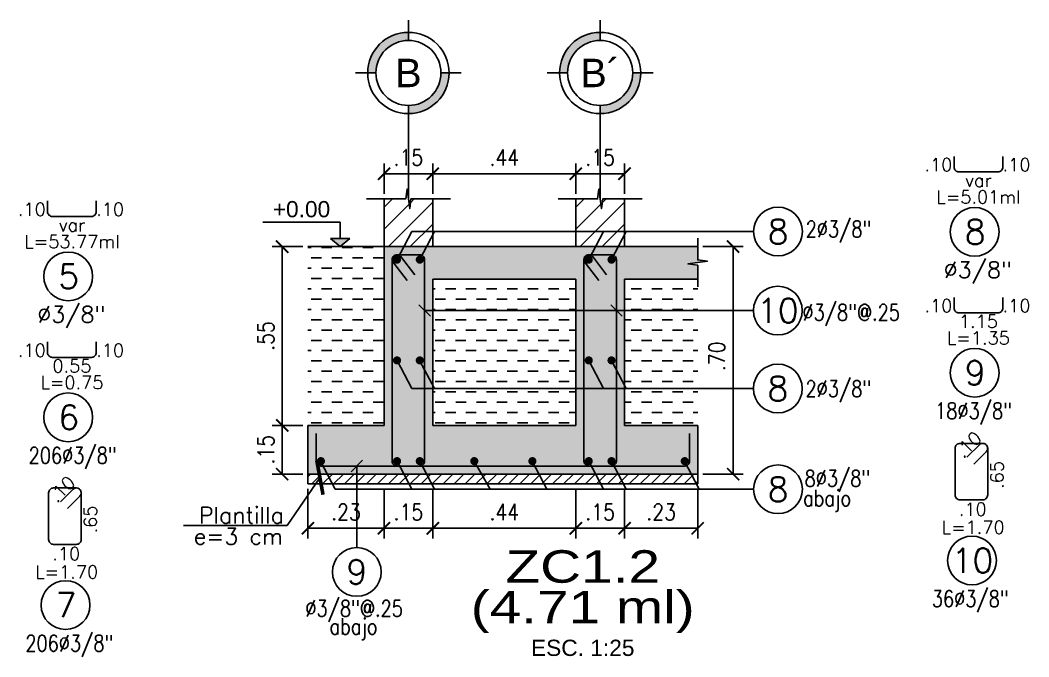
# Model space of a CAD drawing. Header units: millimetres. Extents: x 32 to 57.1, y -1.6 to 19.3.
# Drawn here: x 46.826 to 49.927, y 12.837 to 14.797 of the extents above; entities that cross this region are included whole.
import ezdxf
from ezdxf.enums import TextEntityAlignment as Align

# ---------------------------------------------------------------- set-up
doc = ezdxf.new("R2010")
doc.units = ezdxf.units.MM
doc.header["$LTSCALE"] = 0.05
doc.linetypes.add('DASHDOT2', pattern=[12.7, 6.35, -3.175, 0, -3.175])
for name, color, linetype in [('ACHURADO', 1, 'Continuous'), ('CANT_VIS', 3, 'Continuous'), ('CONT_CORTE', 4, 'Continuous'), ('EJES', 1, 'DASHDOT2'), ('TEXTO_REFUERZO', 3, 'Continuous'), ('TITULOS', 1, 'Continuous'), ('TXT_IND', 2, 'Continuous')]:
    doc.layers.add(name, color=color, linetype=linetype)
doc.styles.add('ACOTAMIENTOS', font='romans.shx', dxfattribs={"width": 0.85})
doc.styles.add('ARIAL', font='arial.ttf')
doc.styles.get("Standard").update_dxf_attribs({"font": 'romans.shx'})
doc.dimstyles.new('ACOTA_25', dxfattribs={"dimscale": 0.025, "dimtxt": 2, "dimasz": 1.5, "dimexe": 1.25, "dimexo": 0.625, "dimgap": 1, "dimtad": 1, "dimzin": 4, "dimdsep": 46, "dimtxsty": 'ACOTAMIENTOS', "dimblk1": 'ARCHTICK', "dimblk2": 'ARCHTICK', "dimsah": 1, "dimcen": 1.5, "dimclrd": 1, "dimclre": 1, "dimclrt": 256, "dimadec": 0, "dimazin": 0, "dimtfac": 1, "dimtofl": 0, "dimtmove": 2, "dimatfit": 3, "dimldrblk": 'ARCHTICK', "dimfxl": 0, "dimtolj": 1, "dimtzin": 0, "dimarcsym": 0})

# ---------------------------------------------------------------- blocks, each defined once
blk = doc.blocks.new('COTA25')
at = {"layer": 'TEXTO_REFUERZO', "color": 1}
blk.add_line((0, -0.0625), (0, 0.0625), dxfattribs=at)
at = {"layer": 'TEXTO_REFUERZO'}
blk.add_line((-0.0177, -0.0177), (0.0177, 0.0177), dxfattribs=at)
blk = doc.blocks.new('Nivel-elev')
at = {"layer": 'TXT_IND'}
blk.add_hatch(color=1, dxfattribs=at).paths.add_polyline_path([(-0.0585, 0.0506), (0.0585, 0.0506), (0, 0)])
for p, q in [((0, 0), (-0.0585, 0.0506)), ((-0.0585, 0.0506), (0.0585, 0.0506)), ((0.0585, 0.0506), (0, 0))]:
    blk.add_line(p, q, dxfattribs=at)
blk.add_lwpolyline([(-0.4759, 0.1507), (0, 0.1507), (0, 0.0506)], dxfattribs=at)
blk.add_attdef('+2.85', (-0.4759, 0.1706), '', height=0.0975, dxfattribs=at)
blk = doc.blocks.new('_ARCHTICK')
at = {"color": 0, "linetype": 'ByBlock', "const_width": 0.15}
blk.add_lwpolyline([(-0.5, -0.5), (0.5, 0.5)], dxfattribs=at)
blk = doc.blocks.new('*D218')
at = {"layer": 'DEFPOINTS', "color": 0}
for p in [(47.7105, 14.0995), (47.6312, 13.5495), (47.7105, 13.5495)]:
    blk.add_point(p, dxfattribs=at)
at = {"layer": 'TXT_IND', "color": 1, "lineweight": -2}
for p, q in [((47.6948, 14.0995), (47.6, 14.0995)), ((47.6312, 14.0995), (47.6312, 13.5495)), ((47.6948, 13.5495), (47.6, 13.5495))]:
    blk.add_line(p, q, dxfattribs=at)
at = {"layer": 'TXT_IND', "color": 1, "lineweight": -2, "xscale": 0.03750000000000001, "yscale": 0.03750000000000001, "zscale": 0.03750000000000001}
for p, rotation in [((47.6312, 14.0995), 90), ((47.6312, 13.5495), 270)]:
    blk.add_blockref('_ARCHTICK', p, dxfattribs=dict(at, rotation=rotation))
at = {"layer": 'TXT_IND', "insert": (47.5812, 13.8245), "char_height": 0.05, "attachment_point": 5, "rotation": 90, "style": 'ACOTAMIENTOS'}
blk.add_mtext('\\A1;.55', dxfattribs=at)
blk = doc.blocks.new('*D219')
at = {"layer": 'DEFPOINTS', "color": 0}
for p in [(47.7105, 13.5495), (47.6312, 13.3995), (47.7105, 13.3995)]:
    blk.add_point(p, dxfattribs=at)
at = {"layer": 'TXT_IND', "color": 1, "lineweight": -2}
for p, q in [((47.6948, 13.5495), (47.6, 13.5495)), ((47.6312, 13.5495), (47.6312, 13.3995)), ((47.6948, 13.3995), (47.6, 13.3995))]:
    blk.add_line(p, q, dxfattribs=at)
at = {"layer": 'TXT_IND', "color": 1, "lineweight": -2, "xscale": 0.03750000000000001, "yscale": 0.03750000000000001, "zscale": 0.03750000000000001}
for p, rotation in [((47.6312, 13.5495), 90), ((47.6312, 13.3995), 270)]:
    blk.add_blockref('_ARCHTICK', p, dxfattribs=dict(at, rotation=rotation))
at = {"layer": 'TXT_IND', "insert": (47.5812, 13.4745), "char_height": 0.05, "attachment_point": 5, "rotation": 90, "style": 'ACOTAMIENTOS'}
blk.add_mtext('\\A1;.15', dxfattribs=at)
blk = doc.blocks.new('*D214')
at = {"layer": 'DEFPOINTS', "color": 0}
for p in [(48.9091, 14.0995), (49.0179, 14.0995), (48.9091, 13.3995)]:
    blk.add_point(p, dxfattribs=at)
at = {"layer": 'TXT_IND', "color": 1, "lineweight": -2}
for p, q in [((48.9247, 14.0995), (49.0491, 14.0995)), ((49.0179, 13.3995), (49.0179, 14.0995)), ((48.9247, 13.3995), (49.0491, 13.3995))]:
    blk.add_line(p, q, dxfattribs=at)
at = {"layer": 'TXT_IND', "color": 1, "lineweight": -2, "xscale": 0.03750000000000001, "yscale": 0.03750000000000001, "zscale": 0.03750000000000001}
for p, rotation in [((49.0179, 14.0995), 90), ((49.0179, 13.3995), 270)]:
    blk.add_blockref('_ARCHTICK', p, dxfattribs=dict(at, rotation=rotation))
at = {"layer": 'TXT_IND', "insert": (48.9679, 13.7621), "char_height": 0.05, "attachment_point": 5, "rotation": 90, "style": 'ACOTAMIENTOS'}
blk.add_mtext('\\A1;.70', dxfattribs=at)
blk = doc.blocks.new('*D215')
at = {"layer": 'DEFPOINTS', "color": 0}
for p in [(47.7105, 13.3695), (47.9444, 13.3695), (47.9444, 13.2329)]:
    blk.add_point(p, dxfattribs=at)
at = {"layer": 'TXT_IND', "color": 1, "lineweight": -2}
for p, q in [((47.7105, 13.3539), (47.7105, 13.2016)), ((47.9444, 13.3539), (47.9444, 13.2016)), ((47.7105, 13.2329), (47.9444, 13.2329))]:
    blk.add_line(p, q, dxfattribs=at)
at = {"layer": 'TXT_IND', "color": 1, "lineweight": -2, "xscale": 0.03750000000000001, "yscale": 0.03750000000000001, "zscale": 0.03750000000000001, "rotation": 180}
blk.add_blockref('_ARCHTICK', (47.7105, 13.2329), dxfattribs=at)
at = {"layer": 'TXT_IND', "color": 1, "lineweight": -2, "xscale": 0.03750000000000001, "yscale": 0.03750000000000001, "zscale": 0.03750000000000001}
blk.add_blockref('_ARCHTICK', (47.9444, 13.2329), dxfattribs=at)
at = {"layer": 'TXT_IND', "insert": (47.8275, 13.2829), "char_height": 0.05, "attachment_point": 5, "style": 'ACOTAMIENTOS'}
blk.add_mtext('\\A1;.23', dxfattribs=at)
blk = doc.blocks.new('*D210')
at = {"layer": 'DEFPOINTS', "color": 0}
for p in [(47.9444, 13.3695), (48.0944, 13.3695), (48.0944, 13.2329)]:
    blk.add_point(p, dxfattribs=at)
at = {"layer": 'TXT_IND', "color": 1, "lineweight": -2}
for p, q in [((47.9444, 13.3539), (47.9444, 13.2016)), ((48.0944, 13.3539), (48.0944, 13.2016)), ((47.9444, 13.2329), (48.0944, 13.2329))]:
    blk.add_line(p, q, dxfattribs=at)
at = {"layer": 'TXT_IND', "color": 1, "lineweight": -2, "xscale": 0.03750000000000001, "yscale": 0.03750000000000001, "zscale": 0.03750000000000001, "rotation": 180}
blk.add_blockref('_ARCHTICK', (47.9444, 13.2329), dxfattribs=at)
at = {"layer": 'TXT_IND', "color": 1, "lineweight": -2, "xscale": 0.03750000000000001, "yscale": 0.03750000000000001, "zscale": 0.03750000000000001}
blk.add_blockref('_ARCHTICK', (48.0944, 13.2329), dxfattribs=at)
at = {"layer": 'TXT_IND', "insert": (48.0194, 13.2829), "char_height": 0.05, "attachment_point": 5, "style": 'ACOTAMIENTOS'}
blk.add_mtext('\\A1;.15', dxfattribs=at)
blk = doc.blocks.new('*D211')
at = {"layer": 'DEFPOINTS', "color": 0}
for p in [(48.0944, 13.3695), (48.5341, 13.3695), (48.5341, 13.2329)]:
    blk.add_point(p, dxfattribs=at)
at = {"layer": 'TXT_IND', "color": 1, "lineweight": -2}
for p, q in [((48.0944, 13.3539), (48.0944, 13.2016)), ((48.5341, 13.3539), (48.5341, 13.2016)), ((48.0944, 13.2329), (48.5341, 13.2329))]:
    blk.add_line(p, q, dxfattribs=at)
at = {"layer": 'TXT_IND', "color": 1, "lineweight": -2, "xscale": 0.03750000000000001, "yscale": 0.03750000000000001, "zscale": 0.03750000000000001, "rotation": 180}
blk.add_blockref('_ARCHTICK', (48.0944, 13.2329), dxfattribs=at)
at = {"layer": 'TXT_IND', "color": 1, "lineweight": -2, "xscale": 0.03750000000000001, "yscale": 0.03750000000000001, "zscale": 0.03750000000000001}
blk.add_blockref('_ARCHTICK', (48.5341, 13.2329), dxfattribs=at)
at = {"layer": 'TXT_IND', "insert": (48.3143, 13.2829), "char_height": 0.05, "attachment_point": 5, "style": 'ACOTAMIENTOS'}
blk.add_mtext('\\A1;.44', dxfattribs=at)
blk = doc.blocks.new('*D212')
at = {"layer": 'DEFPOINTS', "color": 0}
for p in [(48.5341, 13.3695), (48.6841, 13.3695), (48.6841, 13.2329)]:
    blk.add_point(p, dxfattribs=at)
at = {"layer": 'TXT_IND', "color": 1, "lineweight": -2}
for p, q in [((48.5341, 13.3539), (48.5341, 13.2016)), ((48.6841, 13.3539), (48.6841, 13.2016)), ((48.5341, 13.2329), (48.6841, 13.2329))]:
    blk.add_line(p, q, dxfattribs=at)
at = {"layer": 'TXT_IND', "color": 1, "lineweight": -2, "xscale": 0.03750000000000001, "yscale": 0.03750000000000001, "zscale": 0.03750000000000001, "rotation": 180}
blk.add_blockref('_ARCHTICK', (48.5341, 13.2329), dxfattribs=at)
at = {"layer": 'TXT_IND', "color": 1, "lineweight": -2, "xscale": 0.03750000000000001, "yscale": 0.03750000000000001, "zscale": 0.03750000000000001}
blk.add_blockref('_ARCHTICK', (48.6841, 13.2329), dxfattribs=at)
at = {"layer": 'TXT_IND', "insert": (48.6091, 13.2829), "char_height": 0.05, "attachment_point": 5, "style": 'ACOTAMIENTOS'}
blk.add_mtext('\\A1;.15', dxfattribs=at)
blk = doc.blocks.new('*D216')
at = {"layer": 'DEFPOINTS', "color": 0}
for p in [(48.6841, 13.3695), (48.9091, 13.3695), (48.9091, 13.2329)]:
    blk.add_point(p, dxfattribs=at)
at = {"layer": 'TXT_IND', "color": 1, "lineweight": -2}
for p, q in [((48.6841, 13.3539), (48.6841, 13.2016)), ((48.9091, 13.3539), (48.9091, 13.2016)), ((48.6841, 13.2329), (48.9091, 13.2329))]:
    blk.add_line(p, q, dxfattribs=at)
at = {"layer": 'TXT_IND', "color": 1, "lineweight": -2, "xscale": 0.03750000000000001, "yscale": 0.03750000000000001, "zscale": 0.03750000000000001, "rotation": 180}
blk.add_blockref('_ARCHTICK', (48.6841, 13.2329), dxfattribs=at)
at = {"layer": 'TXT_IND', "color": 1, "lineweight": -2, "xscale": 0.03750000000000001, "yscale": 0.03750000000000001, "zscale": 0.03750000000000001}
blk.add_blockref('_ARCHTICK', (48.9091, 13.2329), dxfattribs=at)
at = {"layer": 'TXT_IND', "insert": (48.7966, 13.2829), "char_height": 0.05, "attachment_point": 5, "style": 'ACOTAMIENTOS'}
blk.add_mtext('\\A1;.23', dxfattribs=at)
blk = doc.blocks.new('Titulos')
at = {"layer": 'TITULOS', "color": 1, "style": 'ARIAL', "width": 1.25}
blk.add_attdef('TITULO_1', text='', height=0.2, dxfattribs=at).set_placement((0, 0.25), align=Align.MIDDLE_CENTER)
at = {"layer": 'TITULOS', "style": 'ARIAL', "width": 1.25}
blk.add_attdef('TITULO_2', text='', height=0.2, dxfattribs=at).set_placement((0, 0), align=Align.MIDDLE_CENTER)
at = {"layer": 'TITULOS', "color": 2, "width": 1.25}
for tag, p in [('ESCALA_1', (0, -0.2505)), ('ESCALA_2', (0, -0.4083))]:
    blk.add_attdef(tag, text='', height=0.1, dxfattribs=at).set_placement(p, align=Align.MIDDLE_CENTER)
blk = doc.blocks.new('*D217')
at = {"layer": 'DEFPOINTS', "color": 0}
for p in [(48.0944, 14.324), (47.9444, 14.2465), (48.0944, 14.2465)]:
    blk.add_point(p, dxfattribs=at)
at = {"layer": 'TXT_IND', "color": 1, "lineweight": -2}
for p, q in [((47.9444, 14.2621), (47.9444, 14.3552)), ((48.0944, 14.2621), (48.0944, 14.3552)), ((47.9444, 14.324), (48.0944, 14.324))]:
    blk.add_line(p, q, dxfattribs=at)
at = {"layer": 'TXT_IND', "color": 1, "lineweight": -2, "xscale": 0.03750000000000001, "yscale": 0.03750000000000001, "zscale": 0.03750000000000001, "rotation": 180}
blk.add_blockref('_ARCHTICK', (47.9444, 14.324), dxfattribs=at)
at = {"layer": 'TXT_IND', "color": 1, "lineweight": -2, "xscale": 0.03750000000000001, "yscale": 0.03750000000000001, "zscale": 0.03750000000000001}
blk.add_blockref('_ARCHTICK', (48.0944, 14.324), dxfattribs=at)
at = {"layer": 'TXT_IND', "insert": (48.0194, 14.374), "char_height": 0.05, "attachment_point": 5, "style": 'ACOTAMIENTOS'}
blk.add_mtext('\\A1;.15', dxfattribs=at)
blk = doc.blocks.new('*D213')
at = {"layer": 'DEFPOINTS', "color": 0}
for p in [(48.6841, 14.324), (48.5341, 14.2465), (48.6841, 14.2465)]:
    blk.add_point(p, dxfattribs=at)
at = {"layer": 'TXT_IND', "color": 1, "lineweight": -2}
for p, q in [((48.5341, 14.2621), (48.5341, 14.3552)), ((48.6841, 14.2621), (48.6841, 14.3552)), ((48.5341, 14.324), (48.6841, 14.324))]:
    blk.add_line(p, q, dxfattribs=at)
at = {"layer": 'TXT_IND', "color": 1, "lineweight": -2, "xscale": 0.03750000000000001, "yscale": 0.03750000000000001, "zscale": 0.03750000000000001}
for p, rotation in [((48.5341, 14.324), 180.0000000000026), ((48.6841, 14.324), 2.59533262007423e-12)]:
    blk.add_blockref('_ARCHTICK', p, dxfattribs=dict(at, rotation=rotation))
at = {"layer": 'TXT_IND', "insert": (48.6091, 14.374), "char_height": 0.05, "attachment_point": 5, "style": 'ACOTAMIENTOS'}
blk.add_mtext('\\A1;.15', dxfattribs=at)
blk = doc.blocks.new('EJE')
at = {"layer": 'EJES', "linetype": 'Continuous'}
for points in [[(-0.25, 0), (-0.2, 0, -0.414214), (0, 0.2), (0, 0.25, 0.414214)], [(0.25, 0), (0.2, 0, -0.414214), (0, -0.2), (0, -0.25, 0.414214)]]:
    blk.add_hatch(color=256, dxfattribs=at).paths.add_polyline_path(points)
at = {"layer": 'EJES', "color": 1, "linetype": 'Continuous'}
for p, q in [((0, 0.2), (0, 0.325)), ((-0.2, 0), (-0.325, 0)), ((0.325, 0), (0.2, 0)), ((0, -0.325), (0, -0.2))]:
    blk.add_line(p, q, dxfattribs=at)
at = {"layer": 'EJES', "color": 3, "linetype": 'Continuous'}
for radius in [0.25, 0.2]:
    blk.add_circle((0, 0), radius, dxfattribs=at)
at = {"layer": 'EJES', "color": 4, "linetype": 'Continuous', "style": 'ARIAL'}
blk.add_attdef('EJE', text='', height=0.175, dxfattribs=at).set_placement((0, 0), align=Align.MIDDLE_CENTER)
blk = doc.blocks.new('*D220')
at = {"layer": 'DEFPOINTS', "color": 0}
for p in [(48.5341, 14.324), (48.0944, 14.2465), (48.5341, 14.2465)]:
    blk.add_point(p, dxfattribs=at)
at = {"layer": 'TXT_IND', "color": 1, "lineweight": -2}
for p, q in [((48.0944, 14.2621), (48.0944, 14.3552)), ((48.5341, 14.2621), (48.5341, 14.3552)), ((48.0944, 14.324), (48.5341, 14.324))]:
    blk.add_line(p, q, dxfattribs=at)
at = {"layer": 'TXT_IND', "color": 1, "lineweight": -2, "xscale": 0.03750000000000001, "yscale": 0.03750000000000001, "zscale": 0.03750000000000001}
for p, rotation in [((48.0944, 14.324), 180.0000000000026), ((48.5341, 14.324), 2.646221494977645e-12)]:
    blk.add_blockref('_ARCHTICK', p, dxfattribs=dict(at, rotation=rotation))
at = {"layer": 'TXT_IND', "insert": (48.3143, 14.374), "char_height": 0.05, "attachment_point": 5, "style": 'ACOTAMIENTOS'}
blk.add_mtext('\\A1;.44', dxfattribs=at)

msp = doc.modelspace()

# ---------------------------------------------------------------- hatches: boundary and pattern name
at = {"layer": 'ACHURADO'}
h = msp.add_hatch(dxfattribs=at)
h.set_pattern_fill('ANSI31', color=256, scale=0.015)
h.set_pattern_definition([(45, (10.12199, 14.31742), (-0.03367596, 0.03367596), [])])
h.paths.add_polyline_path([(48.0234, 14.2165), (48.0154, 14.2765), (48.0114, 14.2465), (47.9444, 14.2465), (47.9444, 14.0995), (48.0944, 14.0995), (48.0944, 14.2465), (48.0274, 14.2465)])
h = msp.add_hatch(dxfattribs=at)
h.set_pattern_fill('ANSI31', color=256, scale=0.015)
h.set_pattern_definition([(45, (10.71162, 14.31742), (-0.03367596, 0.03367596), [])])
h.paths.add_polyline_path([(48.6131, 14.2165), (48.6051, 14.2765), (48.6011, 14.2465), (48.5341, 14.2465), (48.5341, 14.0995), (48.6841, 14.0995), (48.6841, 14.2465), (48.6171, 14.2465)])
h = msp.add_hatch(color=254, dxfattribs=at)
h.paths.add_polyline_path([(48.9091, 14.0425), (48.8791, 14.0465), (48.9391, 14.0545), (48.9091, 14.0585), (48.9091, 14.0995), (47.9444, 14.0995), (47.9444, 13.5495), (47.7105, 13.5495), (47.7105, 13.3995), (48.9091, 13.3995), (48.9091, 13.5495), (48.6841, 13.5495), (48.6841, 13.9995), (48.9091, 13.9995)])
h.paths.add_polyline_path([(48.0944, 13.9995), (48.5341, 13.9995), (48.5341, 13.5495), (48.0944, 13.5495)], flags=16)
h = msp.add_hatch(dxfattribs=at)
h.set_pattern_fill('DASH', color=256, scale=0.01, style=0)
h.paths.add_polyline_path([(47.9444, 14.0995), (47.7105, 14.0995), (47.7105, 13.5495), (47.9444, 13.5495)])
h = msp.add_hatch(dxfattribs=at)
h.set_pattern_fill('DASH', color=256, scale=0.01, style=0)
h.paths.add_polyline_path([(48.5341, 13.9995), (48.0944, 13.9995), (48.0944, 13.5495), (48.5341, 13.5495)])
h = msp.add_hatch(dxfattribs=at)
h.set_pattern_fill('DASH', color=256, scale=0.01, style=0)
h.paths.add_polyline_path([(48.9091, 13.9995), (48.6841, 13.9995), (48.6841, 13.5495), (48.9091, 13.5495)])
h = msp.add_hatch(dxfattribs=at)
h.set_pattern_fill('ANSI31', color=256, scale=0.0075, style=0)
h.set_pattern_definition([(45, (0, 0.3), (-0.01683798, 0.01683798), [])])
h.paths.add_polyline_path([(48.9091, 13.3995), (47.7105, 13.3995), (47.7105, 13.3695), (48.9091, 13.3695)])

# ---------------------------------------------------------------- linework, layer by layer
at = {"layer": 'CANT_VIS', "color": 2}
for p, q in [((47.7105, 13.3695), (47.7105, 13.3995)), ((48.9091, 13.3995), (48.9091, 13.3695)), ((48.9091, 13.3695), (47.7105, 13.3695))]:
    msp.add_line(p, q, dxfattribs=at)
at = {"layer": 'CONT_CORTE'}
for p, q in [((47.9444, 14.2465), (47.9444, 14.0995)), ((48.0944, 14.2465), (48.0944, 14.0995)), ((48.5341, 14.2465), (48.5341, 14.0995)), ((48.6841, 14.2465), (48.6841, 14.0995)), ((48.9091, 14.0995), (47.7105, 14.0995)), ((47.9444, 14.0995), (47.9444, 13.5495)), ((48.0944, 13.9995), (48.0944, 13.5495)), ((48.5341, 13.9995), (48.0944, 13.9995)), ((48.5341, 13.9995), (48.5341, 13.5495)), ((48.9091, 13.9995), (48.6841, 13.9995)), ((48.6841, 13.9995), (48.6841, 13.5495)), ((47.7105, 13.5495), (47.7105, 13.3995)), ((47.9444, 13.5495), (47.7105, 13.5495)), ((48.5341, 13.5495), (48.0944, 13.5495)), ((48.9091, 13.5495), (48.6841, 13.5495)), ((48.9091, 13.5495), (48.9091, 13.3995)), ((48.9091, 13.3995), (47.7105, 13.3995))]:
    msp.add_line(p, q, dxfattribs=at)
at = {"layer": 'CONT_CORTE', "color": 1}
for points in [[(47.8904, 14.2465), (48.0114, 14.2465), (48.0154, 14.2765), (48.0234, 14.2165), (48.0274, 14.2465), (48.1485, 14.2465)], [(48.48, 14.2465), (48.6011, 14.2465), (48.6051, 14.2765), (48.6131, 14.2165), (48.6171, 14.2465), (48.7381, 14.2465)], [(48.9091, 13.9755), (48.9091, 14.0425), (48.8791, 14.0465), (48.9391, 14.0545), (48.9091, 14.0585), (48.9091, 14.1256)]]:
    msp.add_lwpolyline(points, dxfattribs=at)
at = {"layer": 'EJES'}
for p, q in [((48.0194, 14.4715), (48.0194, 14.2505)), ((48.6091, 14.4715), (48.6091, 14.2505))]:
    msp.add_line(p, q, dxfattribs=at)
at = {"layer": 'TEXTO_REFUERZO', "color": 1}
for p, q in [((49.081, 14.1461), (48.0302, 14.1461)), ((48.0694, 13.9029), (49.0805, 13.9029)), ((49.0805, 13.6629), (48.0297, 13.6629)), ((47.8608, 13.4245), (47.8608, 13.1736)), ((49.081, 13.3529), (47.7945, 13.3529))]:
    msp.add_line(p, q, dxfattribs=at)
at = {"layer": 'TEXTO_REFUERZO', "color": 5}
for points in [[(49.8472, 14.3772), (49.8472, 14.3446, -0.414214), (49.8322, 14.3296), (49.7122, 14.3296, -0.414214), (49.6972, 14.3446), (49.6972, 14.3772)], [(47.0598, 14.2401), (47.0598, 14.2074, -0.414214), (47.0448, 14.1924), (46.9248, 14.1924, -0.414214), (46.9098, 14.2074), (46.9098, 14.2401)], [(48.0156, 13.9953), (47.9743, 14.0489, -1), (47.9955, 14.0701), (48.0387, 14.0129)], [(48.6052, 13.9953), (48.5639, 14.0489, -1), (48.5851, 14.0701), (48.6284, 14.0129)], [(49.8472, 13.9435), (49.8472, 13.9108, -0.414214), (49.8322, 13.8958), (49.7122, 13.8958, -0.414214), (49.6972, 13.9108), (49.6972, 13.9435)], [(47.0598, 13.8063), (47.0598, 13.7737, -0.414214), (47.0448, 13.7587), (46.9248, 13.7587, -0.414214), (46.9098, 13.7737), (46.9098, 13.8063)], [(48.8841, 13.5245), (48.8841, 13.4395, -0.414214), (48.8691, 13.4245), (47.7505, 13.4245, -0.414214), (47.7355, 13.4395), (47.7355, 13.5245)], [(49.7582, 13.4305), (49.7963, 13.4685, 0.668179), (49.7857, 13.4941), (49.7157, 13.4941, 0.414214), (49.7007, 13.4791), (49.7007, 13.3355, 0.414214), (49.7157, 13.3205), (49.7857, 13.3205, 0.414214), (49.8007, 13.3355), (49.8007, 13.4791, 0.668179), (49.7751, 13.4897), (49.737, 13.4517)], [(46.9708, 13.2933), (47.0088, 13.3314, 0.668179), (46.9982, 13.357), (46.9282, 13.357, 0.414214), (46.9132, 13.342), (46.9132, 13.1983, 0.414214), (46.9282, 13.1833), (46.9982, 13.1833, 0.414214), (47.0132, 13.1983), (47.0132, 13.342, 0.668179), (46.9876, 13.3526), (46.9496, 13.3145)]]:
    msp.add_lwpolyline(points, format="xyb", dxfattribs=at)
at = {"layer": 'TEXTO_REFUERZO', "color": 1}
for points in [[(47.9849, 14.0595), (48.0302, 14.1461)], [(48.0544, 14.0595), (48.0997, 14.1461)], [(48.5745, 14.0595), (48.6198, 14.1461)], [(48.6441, 14.0595), (48.6893, 14.1461)], [(47.9844, 13.7495), (48.0297, 13.6629)], [(48.054, 13.7495), (48.0992, 13.6629)], [(48.5741, 13.7495), (48.6193, 13.6629)], [(48.6436, 13.7495), (48.6889, 13.6629)], [(47.7493, 13.4395), (47.7945, 13.3529)], [(47.9849, 13.4395), (48.0302, 13.3529)], [(48.0544, 13.4395), (48.0997, 13.3529)], [(48.2216, 13.4395), (48.2709, 13.3529)], [(48.4003, 13.4395), (48.4455, 13.3529)], [(48.5745, 13.4395), (48.6198, 13.3529)], [(48.6441, 13.4395), (48.6893, 13.3529)], [(48.8686, 13.4395), (48.9139, 13.3529)]]:
    msp.add_lwpolyline(points, dxfattribs=at)
at = {"layer": 'TEXTO_REFUERZO', "color": 5}
for points in [[(47.9844, 14.0745), (48.0544, 14.0745, -0.414214), (48.0694, 14.0595), (48.0694, 13.4395, -0.414214), (48.0544, 13.4245), (47.9844, 13.4245, -0.414214), (47.9694, 13.4395), (47.9694, 14.0595, -0.414214)], [(48.5741, 14.0745), (48.6441, 14.0745, -0.414214), (48.6591, 14.0595), (48.6591, 13.4395, -0.414214), (48.6441, 13.4245), (48.5741, 13.4245, -0.414214), (48.5591, 13.4395), (48.5591, 14.0595, -0.414214)]]:
    msp.add_lwpolyline(points, format="xyb", close=True, dxfattribs=at)
at = {"layer": 'TEXTO_REFUERZO', "color": 1, "const_width": 0.0125}
for points in [[(47.9782, 14.0595, -1), (47.9907, 14.0595, -1)], [(48.0607, 14.0595, 1), (48.0482, 14.0595, 1)], [(48.5678, 14.0595, -1), (48.5803, 14.0595, -1)], [(48.6503, 14.0595, 1), (48.6378, 14.0595, 1)], [(47.9782, 13.7495, 1), (47.9907, 13.7495, 1)], [(48.0607, 13.7495, -1), (48.0482, 13.7495, -1)], [(48.5678, 13.7495, 1), (48.5803, 13.7495, 1)], [(48.6503, 13.7495, -1), (48.6378, 13.7495, -1)], [(47.7442, 13.4395, 1), (47.7567, 13.4395, 1)], [(47.9782, 13.4395, 1), (47.9907, 13.4395, 1)], [(48.0607, 13.4395, -1), (48.0482, 13.4395, -1)], [(48.2283, 13.4395, -1), (48.2158, 13.4395, -1)], [(48.407, 13.4395, -1), (48.3945, 13.4395, -1)], [(48.5678, 13.4395, 1), (48.5803, 13.4395, 1)], [(48.6503, 13.4395, -1), (48.6378, 13.4395, -1)], [(48.8753, 13.4395, -1), (48.8628, 13.4395, -1)]]:
    msp.add_lwpolyline(points, format="xyb", close=True, dxfattribs=at)
at = {"layer": 'TEXTO_REFUERZO', "color": 3}
for centre in [(49.156, 14.1461), (49.7607, 14.1451), (46.9733, 14.008), (49.1555, 13.9029), (49.7607, 13.7114), (49.1555, 13.6629), (46.9733, 13.5743), (49.156, 13.3529), (49.7525, 13.1337), (47.8608, 13.0986), (46.9651, 12.9965)]:
    msp.add_circle(centre, 0.075, dxfattribs=at)

# ---------------------------------------------------------------- block references
at = {"layer": 'EJES', "xscale": 0.5, "yscale": 0.5, "zscale": 0.5}
for p, values in [((48.0194, 14.634), {'EJE': 'B'}), ((48.6091, 14.634), {'EJE': 'B´'})]:
    msp.add_blockref('EJE', p, dxfattribs=at).add_auto_attribs(values)
at = {"layer": 'TEXTO_REFUERZO', "color": 2, "xscale": -1}
for p, rotation in [((48.0694, 13.9029), 180), ((48.6591, 13.9029), 180), ((47.8608, 13.4245), 90)]:
    msp.add_blockref('COTA25', p, dxfattribs=dict(at, rotation=rotation))
at = {"layer": 'TITULOS'}
ref = msp.add_blockref('Titulos', (48.5555, 12.9903), dxfattribs=dict(at, xscale=0.5, yscale=0.5, zscale=0.5))
ref.add_attrib('TITULO_1', 'ZC1.2', dxfattribs={"color": 1, "height": 0.1, "style": 'ARIAL', "width": 1.25}).set_placement((48.5555, 13.1153), align=Align.MIDDLE_CENTER)
ref.add_attrib('TITULO_2', '(4.71 ml)', dxfattribs={"height": 0.1, "style": 'ARIAL', "width": 1.25}).set_placement((48.5555, 12.9903), align=Align.MIDDLE_CENTER)
ref.add_attrib('ESCALA_1', 'ESC. 1:25', dxfattribs={"color": 2, "height": 0.05, "style": 'ARIAL'}).set_placement((48.5555, 12.865), align=Align.MIDDLE_CENTER)
at = {"layer": 'TXT_IND'}
ref = msp.add_blockref('Nivel-elev', (47.8096, 14.0995), dxfattribs=dict(at, xscale=0.5, yscale=0.5, zscale=0.5))
ref.add_attrib('+2.85', '+0.00', dxfattribs={"height": 0.05, "style": 'ARIAL'}).set_placement((47.6906, 14.1749), align=Align.BOTTOM_CENTER)

# ---------------------------------------------------------------- texts
at = {"layer": 'TEXTO_REFUERZO', "color": 2}
for s, p in [('.10', (49.6491, 14.3515)), ('.10', (49.8895, 14.3515)), ('var', (49.7722, 14.3033)), ('L=5.01ml', (49.7722, 14.2524)), ('.10', (46.8616, 14.2144)), ('.10', (47.1021, 14.2144)), ('var', (46.9848, 14.1662)), ('L=53.77ml', (46.9848, 14.1153)), ('.10', (49.6491, 13.9178)), ('.10', (49.8895, 13.9178)), ('1.15', (49.7722, 13.8696)), ('L=1.35', (49.7722, 13.8187)), ('.10', (46.8616, 13.7807)), ('.10', (47.1021, 13.7807)), ('0.55', (46.9848, 13.7325)), ('L=0.75', (46.9848, 13.6816)), ('.10', (49.7547, 13.2916)), ('L=1.70', (49.756, 13.2359)), ('.10', (46.9673, 13.1545)), ('L=1.70', (46.9686, 13.0987))]:
    msp.add_text(s, height=0.04, dxfattribs=at).set_placement(p, align=Align.MIDDLE_CENTER)
at = {"layer": 'TEXTO_REFUERZO', "color": 3}
for s, p in [('8', (49.156, 14.1461)), ('8', (49.7622, 14.1451)), ('5', (46.9748, 14.008)), ('10', (49.1555, 13.9029)), ('9', (49.7622, 13.7114)), ('8', (49.1555, 13.6629)), ('6', (46.9748, 13.5743)), ('8', (49.156, 13.3529)), ('10', (49.754, 13.1337)), ('9', (47.8608, 13.0986)), ('7', (46.9666, 12.9965))]:
    msp.add_text(s, height=0.075, dxfattribs=at).set_placement(p, align=Align.MIDDLE_CENTER)
at = {"layer": 'TEXTO_REFUERZO', "color": 2, "width": 0.8}
for s, p in [('2%%C3/8"', (49.241, 14.1537)), ('%%C3/8"@.25', (49.231, 13.8972)), ('2%%C3/8"', (49.2405, 13.6624)), ('18%%C3/8"', (49.6392, 13.5944)), ('206%%C3/8"', (46.8517, 13.4573)), ('8%%C3/8"', (49.2376, 13.3865)), ('abajo', (49.2333, 13.3258)), ('36%%C3/8"', (49.629, 13.0161)), ('%%C3/8"@.25', (47.7025, 12.9864)), ('abajo', (47.7771, 12.931)), ('206%%C3/8"', (46.8416, 12.8789))]:
    msp.add_text(s, height=0.05, dxfattribs=at).set_placement(p, align=Align.MIDDLE_LEFT)
at = {"layer": 'TEXTO_REFUERZO', "color": 2}
for p in [(49.6658, 14.0282), (46.8784, 13.891)]:
    msp.add_text('%%C3/8"', height=0.05, dxfattribs=at).set_placement(p, align=Align.MIDDLE_LEFT)
for s, rotation, p in [('.10', 45, (49.7417, 13.4904)), ('.65', 90, (49.829, 13.3971)), ('.10', 45, (46.9543, 13.3533)), ('.65', 90, (47.0416, 13.26))]:
    msp.add_text(s, height=0.04, rotation=rotation, dxfattribs=at).set_placement(p, align=Align.MIDDLE_CENTER)
at = {"layer": 'TXT_IND', "color": 2}
for s, p in [('Plantilla', (47.6366, 13.2331)), ('e=3 cm', (47.6337, 13.1679))]:
    msp.add_text(s, height=0.05, dxfattribs=at).set_placement(p, align=Align.BOTTOM_RIGHT)

# ---------------------------------------------------------------- dimensions: what is measured, and where the dimension line sits
at = {"layer": 'TXT_IND'}
for p1, p2, distance, picture, middle in [((47.9444, 14.2465), (48.0944, 14.2465), 0.0775, '*D217', (48.0194, 14.374)), ((47.7105, 13.3695), (47.9444, 13.3695), -0.1366, '*D215', (47.8275, 13.2829))]:
    dim = msp.add_aligned_dim(p1=p1, p2=p2, distance=distance, dimstyle='ACOTA_25', dxfattribs=at)
    dim.commit()
    dim.dimension.update_dxf_attribs({"geometry": picture, "text_midpoint": middle})
for base, p1, p2, angle, picture, middle in [((48.5341, 14.324), (48.0944, 14.2465), (48.5341, 14.2465), 180, '*D220', (48.3143, 14.374)), ((48.6841, 14.324), (48.5341, 14.2465), (48.6841, 14.2465), 180, '*D213', (48.6091, 14.374)), ((47.6312, 13.5495), (47.7105, 14.0995), (47.7105, 13.5495), 90, '*D218', (47.5812, 13.8245)), ((47.6312, 13.3995), (47.7105, 13.5495), (47.7105, 13.3995), 90, '*D219', (47.5812, 13.4745)), ((48.0944, 13.2329), (47.9444, 13.3695), (48.0944, 13.3695), 180, '*D210', (48.0194, 13.2829)), ((48.5341, 13.2329), (48.0944, 13.3695), (48.5341, 13.3695), 180, '*D211', (48.3143, 13.2829)), ((48.6841, 13.2329), (48.5341, 13.3695), (48.6841, 13.3695), 180, '*D212', (48.6091, 13.2829)), ((48.90907155, 13.23289627), (48.68407153, 13.36950415), (48.90907155, 13.36950415), 180, '*D216', (48.79657154, 13.28289627))]:
    dim = msp.add_linear_dim(base=base, p1=p1, p2=p2, angle=angle, dimstyle='ACOTA_25', dxfattribs=at)
    dim.commit()
    dim.dimension.update_dxf_attribs({"geometry": picture, "text_midpoint": middle})
dim = msp.add_linear_dim(base=(49.0179, 14.0995), p1=(48.9091, 13.3995), p2=(48.9091, 14.0995), angle=90, dimstyle='ACOTA_25', dxfattribs=at)
dim.commit()
dim.dimension.update_dxf_attribs({"geometry": '*D214', "text_midpoint": (48.9679, 13.7621), "dimtype": 160})

# ---------------------------------------------------------------- leaders
msp.add_leader([(47.7474, 13.3883), (47.6462, 13.2417), (47.3274, 13.2417)], dimstyle='ACOTA_25', override={"dimasz": 3, "dimgap": 1, "dimtad": 0}, dxfattribs=at)

doc.saveas('drawing.dxf')
